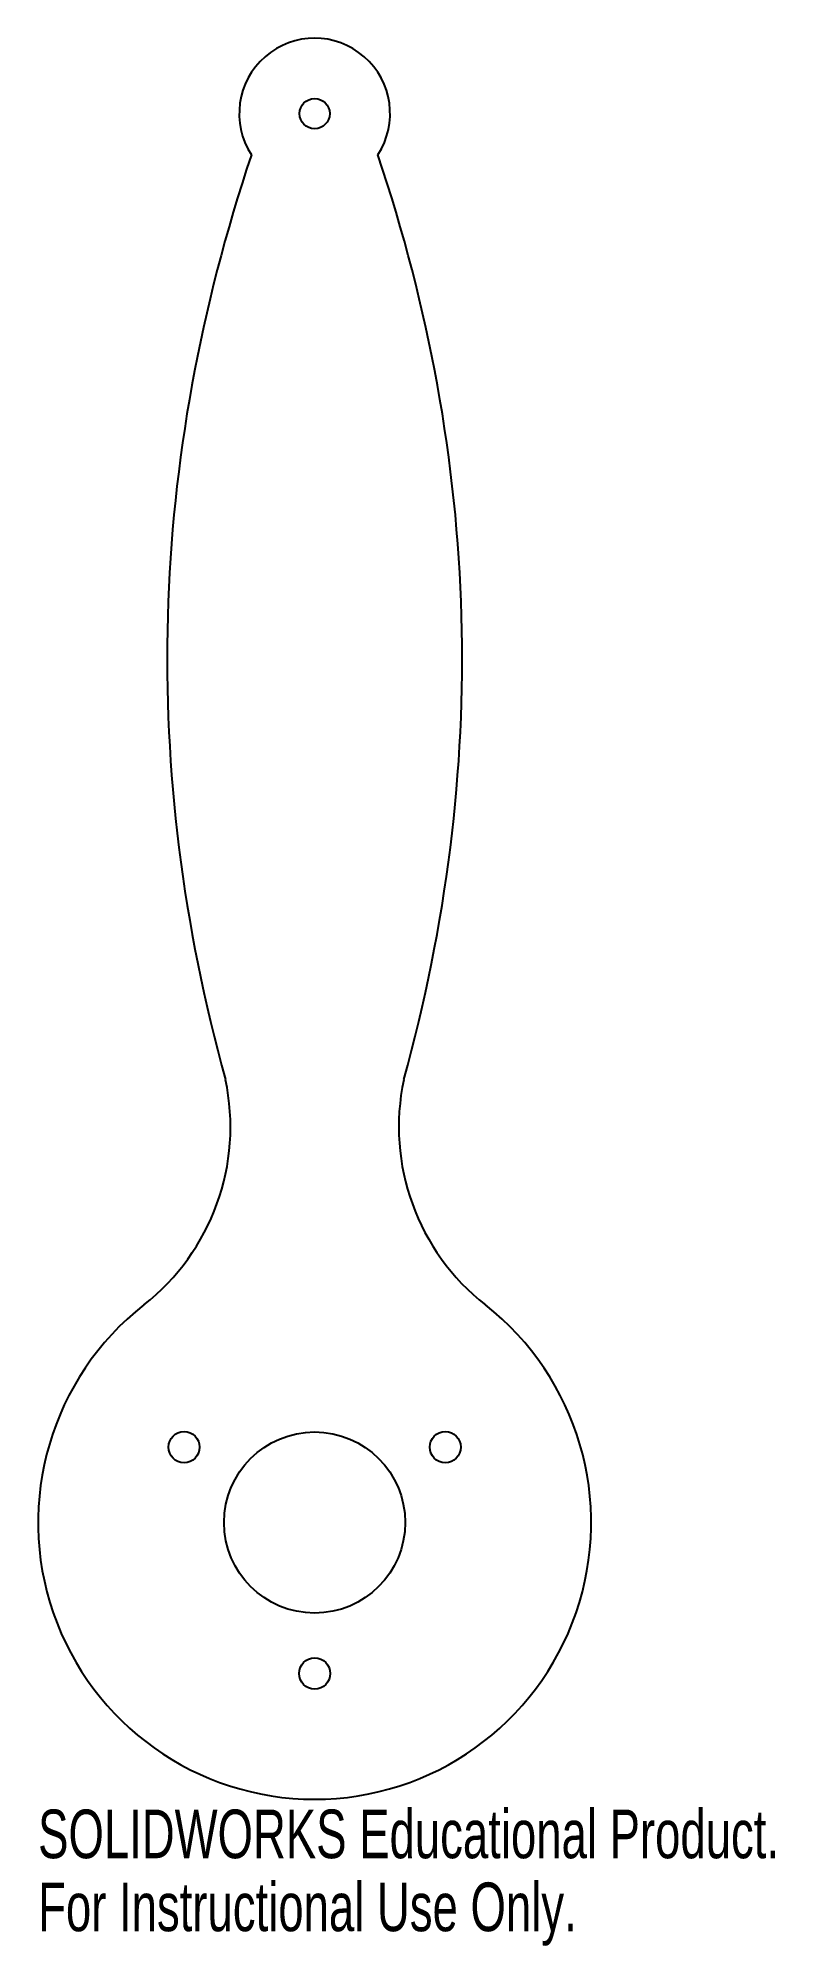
# Model space of a CAD drawing. Header units: millimetres. Extents: x -28 to 46, y -182 to 7.
import ezdxf

# ---------------------------------------------------------------- set-up
doc = ezdxf.new("R2010")
doc.units = ezdxf.units.MM
doc.styles.add('SLDTEXTSTYLE0', font='TXT', dxfattribs={"width": 0.7})

msp = doc.modelspace()

# ---------------------------------------------------------------- linework, layer by layer
at = {"color": 7, "linetype": 'Continuous', "lineweight": 25}
for centre, radius in [((0, 0), 1.5), ((-12.99, -132.5), 1.55), ((0, -140), 9), ((12.99, -132.5), 1.55), ((0, -155), 1.55)]:
    msp.add_circle(centre, radius, dxfattribs=at)
for centre, radius, start, end in [((0, 0), 7.5, 326.9761, 213.0239), ((-30.87, -100.67), 22.5, 308.1287, 11.9934), ((30.87, -100.67), 22.5, 168.0066, 231.8713), ((0, -140), 27.5, 128.1287, 51.8713)]:
    msp.add_arc(centre, radius, start, end, dxfattribs=at)
for points in [[(-6.29, -4.09), (-16.52, -34.57), (-17.39, -65.21), (-8.86, -95.99)], [(8.86, -95.99), (17.39, -65.21), (16.52, -34.57), (6.29, -4.09)]]:
    msp.add_open_spline(points, degree=3, dxfattribs=at)

# ---------------------------------------------------------------- texts
at = {"color": 7, "linetype": 'Continuous', "char_height": 4.8336, "attachment_point": 1, "style": 'SLDTEXTSTYLE0'}
for s, insert in [('SOLIDWORKS Educational Product.', (-27.5, -168.52)), ('For Instructional Use Only.', (-27.5, -175.77))]:
    msp.add_mtext(s, dxfattribs=dict(at, insert=insert))

doc.saveas('drawing.dxf')
